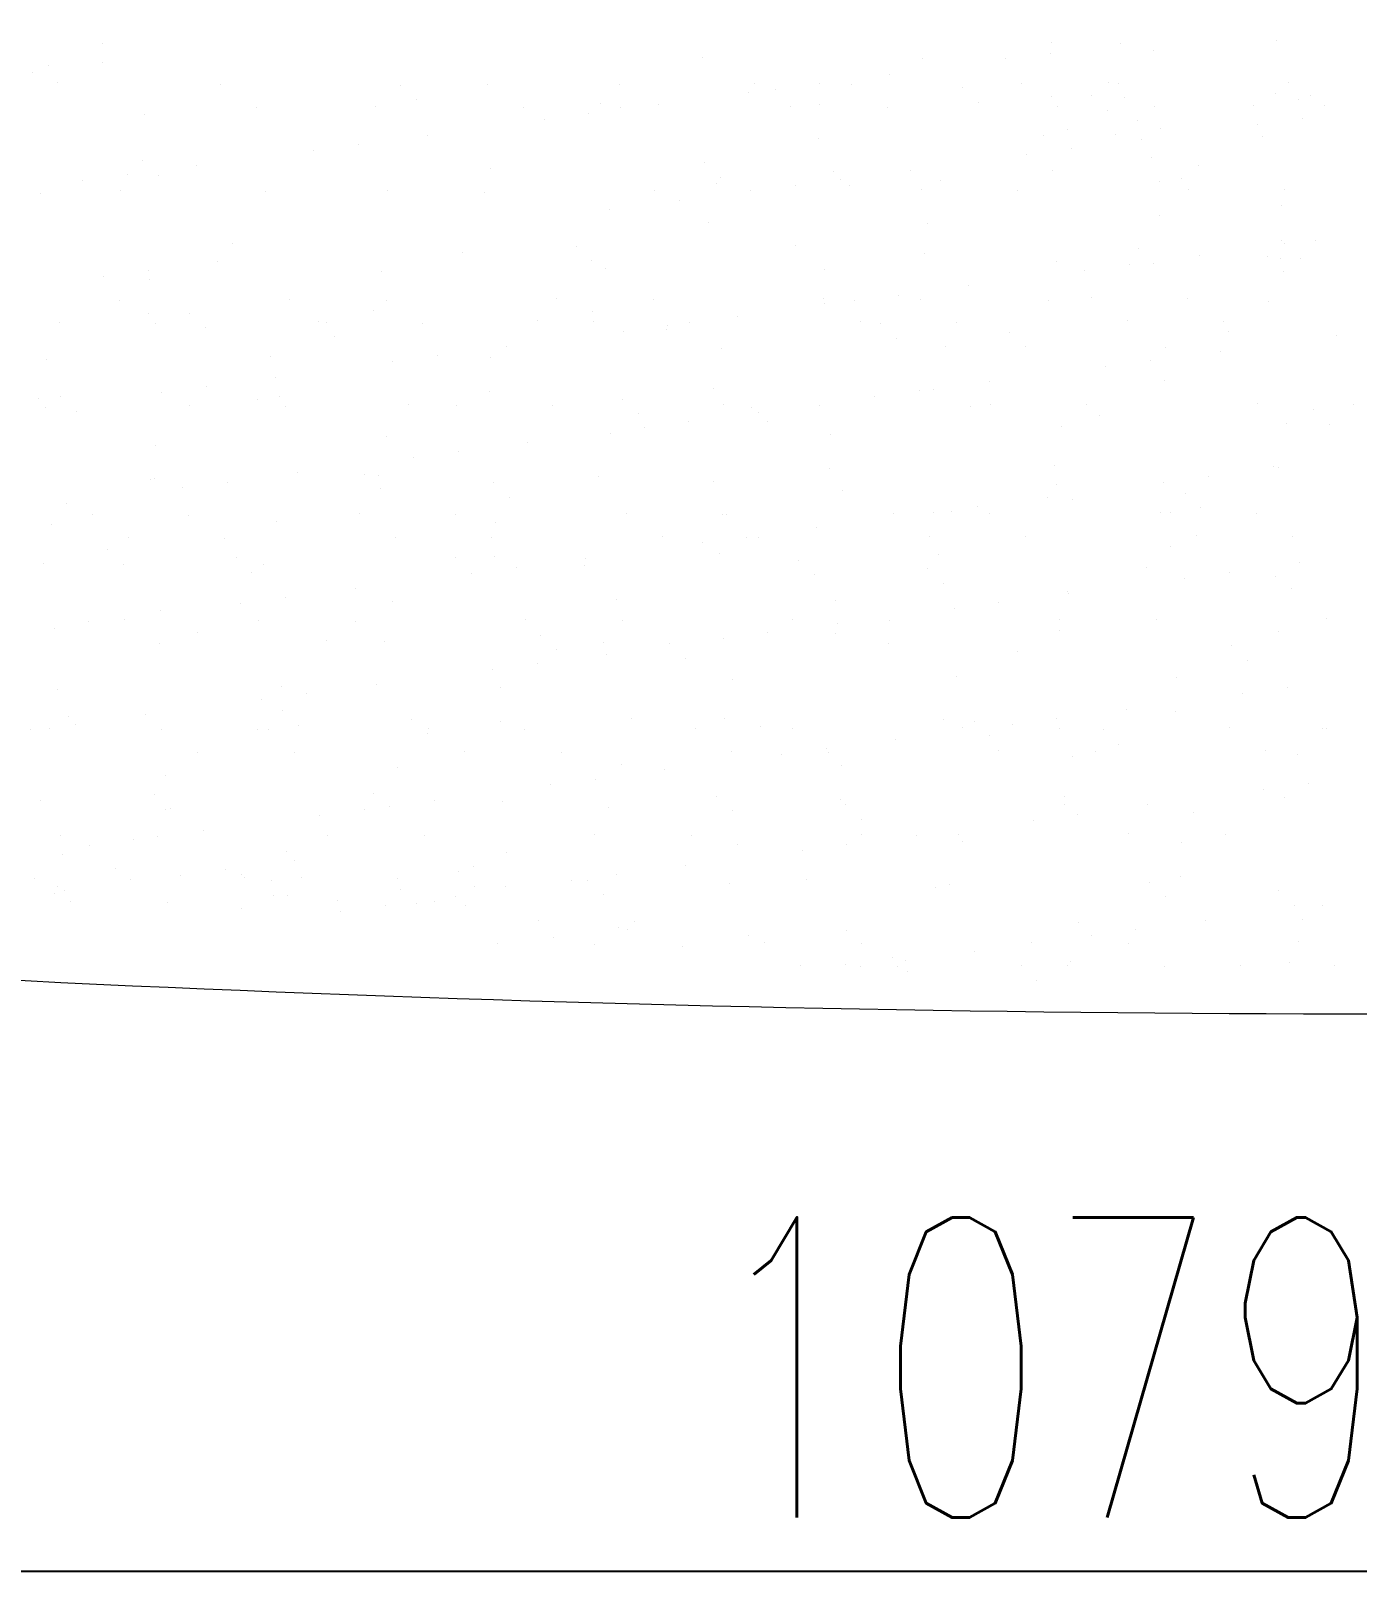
# Model space of a CAD drawing. Header units: millimetres. Extents: x 3165 to 3759, y 1184 to 1604.
# Drawn here: x 3288.13 to 3303.6, y 1361.22 to 1379.18 of the extents above; entities that cross this region are included whole.
import ezdxf

# ---------------------------------------------------------------- set-up
doc = ezdxf.new("R2010")
doc.units = ezdxf.units.MM
doc.layers.add('2', color=2, linetype='Continuous', lineweight=18, true_color=0xffff00)
doc.layers.add('LAYER2', color=2, linetype='Continuous', lineweight=25)
doc.styles.add('HZ', font='txt.shx', dxfattribs={"width": 0.67, "bigfont": 'hztxt.shx'})

msp = doc.modelspace()

# ---------------------------------------------------------------- linework, layer by layer
at = {"layer": '2'}
for p, q in [((3302.657, 1379.076), (3302.657, 1379.076)), ((3288.975, 1379.034), (3288.975, 1379.034)), ((3300.025, 1378.924), (3300.025, 1378.924)), ((3300.039, 1379.042), (3300.039, 1379.042)), ((3300.838, 1379.031), (3300.838, 1379.031)), ((3301.231, 1378.955), (3301.231, 1378.955)), ((3288.156, 1378.702), (3288.156, 1378.702)), ((3288.339, 1378.778), (3288.339, 1378.778)), ((3288.969, 1378.809), (3288.969, 1378.809)), ((3295.972, 1378.87), (3295.972, 1378.87)), ((3298.53, 1378.858), (3298.53, 1378.858)), ((3299.505, 1378.856), (3299.505, 1378.856)), ((3288.441, 1378.582), (3288.441, 1378.582)), ((3290.348, 1378.557), (3290.348, 1378.557)), ((3292.442, 1378.547), (3292.442, 1378.547)), ((3293.463, 1378.563), (3293.463, 1378.563)), ((3294.998, 1378.556), (3294.998, 1378.556)), ((3296.577, 1378.568), (3296.577, 1378.568)), ((3297.334, 1378.57), (3297.334, 1378.57)), ((3297.703, 1378.56), (3297.703, 1378.56)), ((3298.147, 1378.677), (3298.147, 1378.677)), ((3298.999, 1378.522), (3298.999, 1378.522)), ((3299.691, 1378.574), (3299.691, 1378.574)), ((3300.703, 1378.576), (3300.703, 1378.576)), ((3300.817, 1378.565), (3300.817, 1378.565)), ((3302.805, 1378.58), (3302.805, 1378.58)), ((3292.626, 1378.378), (3292.626, 1378.378)), ((3294.774, 1378.338), (3294.774, 1378.338)), ((3296.502, 1378.459), (3296.502, 1378.459)), ((3296.813, 1378.501), (3296.813, 1378.501)), ((3299.184, 1378.353), (3299.184, 1378.353)), ((3300.033, 1378.423), (3300.033, 1378.423)), ((3300.504, 1378.424), (3300.504, 1378.424)), ((3300.887, 1378.407), (3300.887, 1378.407)), ((3302.651, 1378.456), (3302.651, 1378.456)), ((3302.913, 1378.386), (3302.913, 1378.386)), ((3303.06, 1378.434), (3303.06, 1378.434)), ((3289.456, 1378.207), (3289.456, 1378.207)), ((3290.77, 1378.288), (3290.77, 1378.288)), ((3292.157, 1378.304), (3292.157, 1378.304)), ((3293.884, 1378.294), (3293.884, 1378.294)), ((3294.642, 1378.216), (3294.642, 1378.216)), ((3295.01, 1378.285), (3295.01, 1378.285)), ((3295.455, 1378.323), (3295.455, 1378.323)), ((3296.998, 1378.3), (3296.998, 1378.3)), ((3297.332, 1378.326), (3297.332, 1378.326)), ((3298.125, 1378.291), (3298.125, 1378.291)), ((3300.113, 1378.305), (3300.113, 1378.305)), ((3300.688, 1378.255), (3300.688, 1378.255)), ((3301.239, 1378.297), (3301.239, 1378.297)), ((3302.393, 1378.318), (3302.393, 1378.318)), ((3302.962, 1378.161), (3302.962, 1378.161)), ((3303.227, 1378.311), (3303.227, 1378.311)), ((3294.121, 1378.147), (3294.121, 1378.147)), ((3300.222, 1378.032), (3300.222, 1378.032)), ((3301.035, 1378.139), (3301.035, 1378.139)), ((3301.308, 1378.041), (3301.308, 1378.041)), ((3302.441, 1378.092), (3302.441, 1378.092)), ((3291.95, 1377.861), (3291.95, 1377.861)), ((3292.763, 1377.968), (3292.763, 1377.968)), ((3297.324, 1377.933), (3297.324, 1377.933)), ((3299.942, 1377.966), (3299.942, 1377.966)), ((3300.27, 1377.806), (3300.27, 1377.806)), ((3300.783, 1377.977), (3300.783, 1377.977)), ((3301.083, 1377.913), (3301.083, 1377.913)), ((3302.5, 1377.954), (3302.5, 1377.954)), ((3289.436, 1377.67), (3289.436, 1377.67)), ((3291.43, 1377.793), (3291.43, 1377.793)), ((3295.993, 1377.644), (3295.993, 1377.644)), ((3299.749, 1377.738), (3299.749, 1377.738)), ((3301.205, 1377.708), (3301.205, 1377.708)), ((3289.258, 1377.507), (3289.258, 1377.507)), ((3289.62, 1377.501), (3289.62, 1377.501)), ((3290.071, 1377.614), (3290.071, 1377.614)), ((3293.496, 1377.581), (3293.496, 1377.581)), ((3296.178, 1377.475), (3296.178, 1377.475)), ((3297.498, 1377.547), (3297.498, 1377.547)), ((3297.578, 1377.452), (3297.578, 1377.452)), ((3298.391, 1377.559), (3298.391, 1377.559)), ((3300.054, 1377.556), (3300.054, 1377.556)), ((3301.558, 1377.458), (3301.558, 1377.458)), ((3301.757, 1377.61), (3301.757, 1377.61)), ((3288.25, 1377.282), (3288.25, 1377.282)), ((3288.738, 1377.438), (3288.738, 1377.438)), ((3289.174, 1377.316), (3289.174, 1377.316)), ((3290.868, 1377.315), (3290.868, 1377.315)), ((3292.288, 1377.321), (3292.288, 1377.321)), ((3293.426, 1377.303), (3293.426, 1377.303)), ((3295.402, 1377.327), (3295.402, 1377.327)), ((3296.127, 1377.4), (3296.127, 1377.4)), ((3296.529, 1377.318), (3296.529, 1377.318)), ((3297.057, 1377.384), (3297.057, 1377.384)), ((3297.682, 1377.378), (3297.682, 1377.378)), ((3298.517, 1377.333), (3298.517, 1377.333)), ((3298.744, 1377.434), (3298.744, 1377.434)), ((3299.643, 1377.324), (3299.643, 1377.324)), ((3301.302, 1377.421), (3301.302, 1377.421)), ((3301.631, 1377.338), (3301.631, 1377.338)), ((3302.757, 1377.33), (3302.757, 1377.33)), ((3294.886, 1377.098), (3294.886, 1377.098)), ((3295.699, 1377.205), (3295.699, 1377.205)), ((3302.72, 1377.149), (3302.72, 1377.149)), ((3296.035, 1376.943), (3296.035, 1376.943)), ((3298.593, 1376.931), (3298.593, 1376.931)), ((3301.294, 1377.029), (3301.294, 1377.029)), ((3302.723, 1376.741), (3302.723, 1376.741)), ((3303.119, 1376.742), (3303.119, 1376.742)), ((3290.49, 1376.703), (3290.49, 1376.703)), ((3293.172, 1376.598), (3293.172, 1376.598)), ((3294.492, 1376.669), (3294.492, 1376.669)), ((3297.048, 1376.678), (3297.048, 1376.678)), ((3298.552, 1376.581), (3298.552, 1376.581)), ((3301.049, 1376.644), (3301.049, 1376.644)), ((3301.76, 1376.564), (3301.76, 1376.564)), ((3302.554, 1376.546), (3302.554, 1376.546)), ((3302.753, 1376.698), (3302.753, 1376.698)), ((3289.503, 1376.389), (3289.503, 1376.389)), ((3290.316, 1376.496), (3290.316, 1376.496)), ((3292.22, 1376.378), (3292.22, 1376.378)), ((3294.676, 1376.5), (3294.676, 1376.5)), ((3294.837, 1376.411), (3294.837, 1376.411)), ((3297.395, 1376.399), (3297.395, 1376.399)), ((3300.096, 1376.496), (3300.096, 1376.496)), ((3300.427, 1376.388), (3300.427, 1376.388)), ((3300.947, 1376.457), (3300.947, 1376.457)), ((3301.233, 1376.475), (3301.233, 1376.475)), ((3302.714, 1376.529), (3302.714, 1376.529)), ((3302.738, 1376.377), (3302.738, 1376.377)), ((3302.937, 1376.529), (3302.937, 1376.529)), ((3288.982, 1376.32), (3288.982, 1376.32)), ((3289.519, 1376.28), (3289.519, 1376.28)), ((3299.069, 1376.209), (3299.069, 1376.209)), ((3289.168, 1376.039), (3289.168, 1376.039)), ((3291.156, 1376.053), (3291.156, 1376.053)), ((3292.282, 1376.044), (3292.282, 1376.044)), ((3294.27, 1376.059), (3294.27, 1376.059)), ((3295.396, 1376.05), (3295.396, 1376.05)), ((3297.384, 1376.064), (3297.384, 1376.064)), ((3297.387, 1376.006), (3297.387, 1376.006)), ((3297.735, 1376.034), (3297.735, 1376.034)), ((3298.256, 1376.102), (3298.256, 1376.102)), ((3298.51, 1376.056), (3298.51, 1376.056)), ((3300.005, 1376.039), (3300.005, 1376.039)), ((3300.499, 1376.07), (3300.499, 1376.07)), ((3301.625, 1376.061), (3301.625, 1376.061)), ((3302.563, 1376.027), (3302.563, 1376.027)), ((3289.51, 1375.887), (3289.51, 1375.887)), ((3289.981, 1375.889), (3289.981, 1375.889)), ((3292.128, 1375.921), (3292.128, 1375.921)), ((3294.686, 1375.909), (3294.686, 1375.909)), ((3296.377, 1375.855), (3296.377, 1375.855)), ((3288.464, 1375.779), (3288.464, 1375.779)), ((3289.59, 1375.77), (3289.59, 1375.77)), ((3290.165, 1375.72), (3290.165, 1375.72)), ((3291.486, 1375.791), (3291.486, 1375.791)), ((3291.578, 1375.784), (3291.578, 1375.784)), ((3292.704, 1375.776), (3292.704, 1375.776)), ((3294.041, 1375.801), (3294.041, 1375.801)), ((3294.692, 1375.79), (3294.692, 1375.79)), ((3295.043, 1375.679), (3295.043, 1375.679)), ((3295.546, 1375.703), (3295.546, 1375.703)), ((3295.564, 1375.748), (3295.564, 1375.748)), ((3295.818, 1375.781), (3295.818, 1375.781)), ((3297.806, 1375.796), (3297.806, 1375.796)), ((3298.043, 1375.766), (3298.043, 1375.766)), ((3298.932, 1375.787), (3298.932, 1375.787)), ((3299.547, 1375.669), (3299.547, 1375.669)), ((3300.92, 1375.801), (3300.92, 1375.801)), ((3302.046, 1375.793), (3302.046, 1375.793)), ((3302.103, 1375.678), (3302.103, 1375.678)), ((3291.67, 1375.622), (3291.67, 1375.622)), ((3293.685, 1375.5), (3293.685, 1375.5)), ((3296.19, 1375.473), (3296.19, 1375.473)), ((3298.227, 1375.597), (3298.227, 1375.597)), ((3298.807, 1375.507), (3298.807, 1375.507)), ((3299.732, 1375.5), (3299.732, 1375.5)), ((3301.365, 1375.494), (3301.365, 1375.494)), ((3303.363, 1375.625), (3303.363, 1375.625)), ((3288.313, 1375.355), (3288.313, 1375.355)), ((3290.931, 1375.388), (3290.931, 1375.388)), ((3292.352, 1375.325), (3292.352, 1375.325)), ((3292.872, 1375.393), (3292.872, 1375.393)), ((3293.489, 1375.376), (3293.489, 1375.376)), ((3301.192, 1375.339), (3301.192, 1375.339)), ((3302.005, 1375.446), (3302.005, 1375.446)), ((3290.993, 1375.146), (3290.993, 1375.146)), ((3300.671, 1375.27), (3300.671, 1375.27)), ((3289.66, 1374.97), (3289.66, 1374.97)), ((3290.18, 1375.039), (3290.18, 1375.039)), ((3293.48, 1374.983), (3293.48, 1374.983)), ((3296.098, 1375.017), (3296.098, 1375.017)), ((3298.5, 1374.984), (3298.5, 1374.984)), ((3298.656, 1375.004), (3298.656, 1375.004)), ((3299.313, 1375.091), (3299.313, 1375.091)), ((3301.357, 1375.102), (3301.357, 1375.102)), ((3288.221, 1374.898), (3288.221, 1374.898)), ((3288.302, 1374.792), (3288.302, 1374.792)), ((3288.479, 1374.914), (3288.479, 1374.914)), ((3289.982, 1374.812), (3289.982, 1374.812)), ((3290.779, 1374.886), (3290.779, 1374.886)), ((3291.035, 1374.923), (3291.035, 1374.923)), ((3291.108, 1374.803), (3291.108, 1374.803)), ((3292.54, 1374.825), (3292.54, 1374.825)), ((3293.096, 1374.817), (3293.096, 1374.817)), ((3294.222, 1374.809), (3294.222, 1374.809)), ((3295.037, 1374.889), (3295.037, 1374.889)), ((3296.21, 1374.823), (3296.21, 1374.823)), ((3296.541, 1374.791), (3296.541, 1374.791)), ((3297.336, 1374.814), (3297.336, 1374.814)), ((3297.979, 1374.916), (3297.979, 1374.916)), ((3299.097, 1374.8), (3299.097, 1374.8)), ((3299.324, 1374.828), (3299.324, 1374.828)), ((3300.45, 1374.82), (3300.45, 1374.82)), ((3302.438, 1374.834), (3302.438, 1374.834)), ((3303.099, 1374.766), (3303.099, 1374.766)), ((3303.564, 1374.826), (3303.564, 1374.826)), ((3288.664, 1374.745), (3288.664, 1374.745)), ((3295.221, 1374.72), (3295.221, 1374.72)), ((3295.808, 1374.63), (3295.808, 1374.63)), ((3296.621, 1374.737), (3296.621, 1374.737)), ((3296.726, 1374.622), (3296.726, 1374.622)), ((3300.159, 1374.569), (3300.159, 1374.569)), ((3300.602, 1374.702), (3300.602, 1374.702)), ((3302.777, 1374.603), (3302.777, 1374.603)), ((3303.283, 1374.597), (3303.283, 1374.597)), ((3292.283, 1374.451), (3292.283, 1374.451)), ((3294.9, 1374.484), (3294.9, 1374.484)), ((3295.288, 1374.561), (3295.288, 1374.561)), ((3297.458, 1374.472), (3297.458, 1374.472)), ((3289.582, 1374.353), (3289.582, 1374.353)), ((3292.596, 1374.207), (3292.596, 1374.207)), ((3293.116, 1374.276), (3293.116, 1374.276)), ((3293.929, 1374.383), (3293.929, 1374.383)), ((3291.238, 1374.028), (3291.238, 1374.028)), ((3297.45, 1374.079), (3297.45, 1374.079)), ((3300.068, 1374.112), (3300.068, 1374.112)), ((3302.626, 1374.1), (3302.626, 1374.1)), ((3302.682, 1374.096), (3302.682, 1374.096)), ((3289.534, 1373.948), (3289.534, 1373.948)), ((3289.573, 1373.961), (3289.573, 1373.961)), ((3289.904, 1373.853), (3289.904, 1373.853)), ((3290.425, 1373.921), (3290.425, 1373.921)), ((3292.031, 1374.011), (3292.031, 1374.011)), ((3292.191, 1373.994), (3292.191, 1373.994)), ((3293.535, 1373.913), (3293.535, 1373.913)), ((3294.749, 1373.982), (3294.749, 1373.982)), ((3296.091, 1373.922), (3296.091, 1373.922)), ((3300.093, 1373.888), (3300.093, 1373.888)), ((3301.349, 1373.92), (3301.349, 1373.92)), ((3301.869, 1373.989), (3301.869, 1373.989)), ((3288.546, 1373.674), (3288.546, 1373.674)), ((3292.215, 1373.842), (3292.215, 1373.842)), ((3293.719, 1373.744), (3293.719, 1373.744)), ((3297.596, 1373.825), (3297.596, 1373.825)), ((3299.991, 1373.741), (3299.991, 1373.741)), ((3300.277, 1373.719), (3300.277, 1373.719)), ((3301.597, 1373.79), (3301.597, 1373.79)), ((3288.85, 1373.543), (3288.85, 1373.543)), ((3289.976, 1373.535), (3289.976, 1373.535)), ((3291.964, 1373.549), (3291.964, 1373.549)), ((3293.09, 1373.54), (3293.09, 1373.54)), ((3295.078, 1373.555), (3295.078, 1373.555)), ((3296.204, 1373.546), (3296.204, 1373.546)), ((3296.253, 1373.547), (3296.253, 1373.547)), ((3298.192, 1373.56), (3298.192, 1373.56)), ((3298.657, 1373.566), (3298.657, 1373.566)), ((3298.87, 1373.58), (3298.87, 1373.58)), ((3299.178, 1373.634), (3299.178, 1373.634)), ((3299.318, 1373.552), (3299.318, 1373.552)), ((3301.306, 1373.566), (3301.306, 1373.566)), ((3301.428, 1373.568), (3301.428, 1373.568)), ((3301.781, 1373.622), (3301.781, 1373.622)), ((3302.432, 1373.557), (3302.432, 1373.557)), ((3288.376, 1373.428), (3288.376, 1373.428)), ((3290.994, 1373.462), (3290.994, 1373.462)), ((3293.552, 1373.449), (3293.552, 1373.449)), ((3297.299, 1373.387), (3297.299, 1373.387)), ((3289.025, 1373.133), (3289.025, 1373.133)), ((3289.271, 1373.275), (3289.271, 1373.275)), ((3290.397, 1373.266), (3290.397, 1373.266)), ((3292.385, 1373.28), (3292.385, 1373.28)), ((3293.512, 1373.272), (3293.512, 1373.272)), ((3295.5, 1373.286), (3295.5, 1373.286)), ((3295.965, 1373.211), (3295.965, 1373.211)), ((3296.486, 1373.28), (3296.486, 1373.28)), ((3296.626, 1373.277), (3296.626, 1373.277)), ((3298.614, 1373.292), (3298.614, 1373.292)), ((3299.74, 1373.283), (3299.74, 1373.283)), ((3301.42, 1373.175), (3301.42, 1373.175)), ((3301.728, 1373.297), (3301.728, 1373.297)), ((3302.854, 1373.289), (3302.854, 1373.289)), ((3288.284, 1372.971), (3288.284, 1372.971)), ((3289.209, 1372.964), (3289.209, 1372.964)), ((3290.529, 1373.036), (3290.529, 1373.036)), ((3290.842, 1372.959), (3290.842, 1372.959)), ((3293.085, 1373.045), (3293.085, 1373.045)), ((3293.543, 1373.056), (3293.543, 1373.056)), ((3294.607, 1373.033), (3294.607, 1373.033)), ((3296.161, 1373.09), (3296.161, 1373.09)), ((3297.086, 1373.01), (3297.086, 1373.01)), ((3298.719, 1373.078), (3298.719, 1373.078)), ((3302.927, 1372.978), (3302.927, 1372.978)), ((3290.713, 1372.867), (3290.713, 1372.867)), ((3293.274, 1372.857), (3293.274, 1372.857)), ((3293.794, 1372.926), (3293.794, 1372.926)), ((3294.589, 1372.947), (3294.589, 1372.947)), ((3297.271, 1372.842), (3297.271, 1372.842)), ((3298.591, 1372.913), (3298.591, 1372.913)), ((3301.147, 1372.922), (3301.147, 1372.922)), ((3301.593, 1372.802), (3301.593, 1372.802)), ((3302.114, 1372.871), (3302.114, 1372.871)), ((3302.651, 1372.824), (3302.651, 1372.824)), ((3291.915, 1372.678), (3291.915, 1372.678)), ((3298.775, 1372.744), (3298.775, 1372.744)), ((3300.222, 1372.642), (3300.222, 1372.642)), ((3300.235, 1372.624), (3300.235, 1372.624)), ((3302.84, 1372.676), (3302.84, 1372.676)), ((3289.645, 1372.427), (3289.645, 1372.427)), ((3290.582, 1372.503), (3290.582, 1372.503)), ((3291.102, 1372.571), (3291.102, 1372.571)), ((3292.346, 1372.524), (3292.346, 1372.524)), ((3294.963, 1372.557), (3294.963, 1372.557)), ((3297.521, 1372.545), (3297.521, 1372.545)), ((3298.901, 1372.448), (3298.901, 1372.448)), ((3299.422, 1372.517), (3299.422, 1372.517)), ((3288.801, 1372.293), (3288.801, 1372.293)), ((3289.224, 1372.324), (3289.224, 1372.324)), ((3290.789, 1372.307), (3290.789, 1372.307)), ((3291.915, 1372.299), (3291.915, 1372.299)), ((3293.904, 1372.313), (3293.904, 1372.313)), ((3295.03, 1372.304), (3295.03, 1372.304)), ((3297.018, 1372.319), (3297.018, 1372.319)), ((3297.543, 1372.269), (3297.543, 1372.269)), ((3298.144, 1372.31), (3298.144, 1372.31)), ((3300.132, 1372.324), (3300.132, 1372.324)), ((3301.258, 1372.316), (3301.258, 1372.316)), ((3303.246, 1372.33), (3303.246, 1372.33)), ((3288.411, 1372.217), (3288.411, 1372.217)), ((3290.079, 1372.167), (3290.079, 1372.167)), ((3291.583, 1372.069), (3291.583, 1372.069)), ((3292.254, 1372.067), (3292.254, 1372.067)), ((3294.08, 1372.133), (3294.08, 1372.133)), ((3294.812, 1372.055), (3294.812, 1372.055)), ((3296.21, 1372.094), (3296.21, 1372.094)), ((3296.73, 1372.162), (3296.73, 1372.162)), ((3297.513, 1372.152), (3297.513, 1372.152)), ((3300.131, 1372.186), (3300.131, 1372.186)), ((3302.689, 1372.173), (3302.689, 1372.173)), ((3289.636, 1372.034), (3289.636, 1372.034)), ((3294.265, 1371.964), (3294.265, 1371.964)), ((3294.851, 1371.915), (3294.851, 1371.915)), ((3295.585, 1372.035), (3295.585, 1372.035)), ((3298.141, 1372.044), (3298.141, 1372.044)), ((3299.645, 1371.947), (3299.645, 1371.947)), ((3302.142, 1372.01), (3302.142, 1372.01)), ((3293.518, 1371.739), (3293.518, 1371.739)), ((3294.038, 1371.808), (3294.038, 1371.808)), ((3295.769, 1371.866), (3295.769, 1371.866)), ((3302.327, 1371.841), (3302.327, 1371.841)), ((3291.057, 1371.535), (3291.057, 1371.535)), ((3292.16, 1371.56), (3292.16, 1371.56)), ((3293.615, 1371.522), (3293.615, 1371.522)), ((3296.315, 1371.62), (3296.315, 1371.62)), ((3298.933, 1371.653), (3298.933, 1371.653)), ((3301.491, 1371.641), (3301.491, 1371.641)), ((3302.791, 1371.521), (3302.791, 1371.521)), ((3288.439, 1371.501), (3288.439, 1371.501)), ((3290.826, 1371.385), (3290.826, 1371.385)), ((3291.347, 1371.453), (3291.347, 1371.453)), ((3302.271, 1371.452), (3302.271, 1371.452)), ((3288.577, 1371.192), (3288.577, 1371.192)), ((3289.468, 1371.206), (3289.468, 1371.206)), ((3291.074, 1371.255), (3291.074, 1371.255)), ((3292.579, 1371.157), (3292.579, 1371.157)), ((3295.135, 1371.167), (3295.135, 1371.167)), ((3296.224, 1371.163), (3296.224, 1371.163)), ((3300.1, 1371.167), (3300.1, 1371.167)), ((3300.913, 1371.274), (3300.913, 1371.274)), ((3301.483, 1371.248), (3301.483, 1371.248)), ((3288.134, 1371.03), (3288.134, 1371.03)), ((3288.347, 1371.045), (3288.347, 1371.045)), ((3288.655, 1371.099), (3288.655, 1371.099)), ((3289.657, 1371.039), (3289.657, 1371.039)), ((3290.783, 1371.03), (3290.783, 1371.03)), ((3290.905, 1371.032), (3290.905, 1371.032)), ((3291.259, 1371.086), (3291.259, 1371.086)), ((3292.763, 1370.989), (3292.763, 1370.989)), ((3292.771, 1371.045), (3292.771, 1371.045)), ((3293.606, 1371.13), (3293.606, 1371.13)), ((3293.897, 1371.036), (3293.897, 1371.036)), ((3295.885, 1371.05), (3295.885, 1371.05)), ((3296.639, 1371.069), (3296.639, 1371.069)), ((3297.012, 1371.042), (3297.012, 1371.042)), ((3298.782, 1371.151), (3298.782, 1371.151)), ((3299, 1371.056), (3299, 1371.056)), ((3299.136, 1371.132), (3299.136, 1371.132)), ((3299.579, 1371.098), (3299.579, 1371.098)), ((3300.126, 1371.047), (3300.126, 1371.047)), ((3300.641, 1371.035), (3300.641, 1371.035)), ((3302.114, 1371.062), (3302.114, 1371.062)), ((3303.197, 1371.044), (3303.197, 1371.044)), ((3303.24, 1371.053), (3303.24, 1371.053)), ((3297.408, 1370.812), (3297.408, 1370.812)), ((3298.221, 1370.919), (3298.221, 1370.919)), ((3299.32, 1370.963), (3299.32, 1370.963)), ((3300.825, 1370.866), (3300.825, 1370.866)), ((3302.535, 1370.793), (3302.535, 1370.793)), ((3290.079, 1370.77), (3290.079, 1370.77)), ((3291.205, 1370.762), (3291.205, 1370.762)), ((3293.193, 1370.776), (3293.193, 1370.776)), ((3294.319, 1370.767), (3294.319, 1370.767)), ((3295.026, 1370.63), (3295.026, 1370.63)), ((3296.307, 1370.782), (3296.307, 1370.782)), ((3296.887, 1370.744), (3296.887, 1370.744)), ((3297.433, 1370.773), (3297.433, 1370.773)), ((3297.584, 1370.618), (3297.584, 1370.618)), ((3299.421, 1370.787), (3299.421, 1370.787)), ((3300.285, 1370.716), (3300.285, 1370.716)), ((3300.547, 1370.779), (3300.547, 1370.779)), ((3302.903, 1370.749), (3302.903, 1370.749)), ((3289.708, 1370.5), (3289.708, 1370.5)), ((3292.409, 1370.597), (3292.409, 1370.597)), ((3294.716, 1370.458), (3294.716, 1370.458)), ((3295.529, 1370.565), (3295.529, 1370.565)), ((3289.573, 1370.28), (3289.573, 1370.28)), ((3292.129, 1370.289), (3292.129, 1370.289)), ((3294.196, 1370.389), (3294.196, 1370.389)), ((3296.13, 1370.255), (3296.13, 1370.255)), ((3300.194, 1370.259), (3300.194, 1370.259)), ((3302.515, 1370.335), (3302.515, 1370.335)), ((3303.036, 1370.403), (3303.036, 1370.403)), ((3288.252, 1370.209), (3288.252, 1370.209)), ((3289.699, 1370.107), (3289.699, 1370.107)), ((3289.757, 1370.111), (3289.757, 1370.111)), ((3292.024, 1370.103), (3292.024, 1370.103)), ((3292.317, 1370.14), (3292.317, 1370.14)), ((3292.837, 1370.21), (3292.837, 1370.21)), ((3293.633, 1370.191), (3293.633, 1370.191)), ((3294.875, 1370.128), (3294.875, 1370.128)), ((3296.314, 1370.086), (3296.314, 1370.086)), ((3297.576, 1370.225), (3297.576, 1370.225)), ((3297.634, 1370.157), (3297.634, 1370.157)), ((3300.19, 1370.166), (3300.19, 1370.166)), ((3301.157, 1370.156), (3301.157, 1370.156)), ((3302.752, 1370.247), (3302.752, 1370.247)), ((3291.504, 1370.035), (3291.504, 1370.035)), ((3297.819, 1369.988), (3297.819, 1369.988)), ((3299.823, 1369.98), (3299.823, 1369.98)), ((3300.344, 1370.049), (3300.344, 1370.049)), ((3301.695, 1370.069), (3301.695, 1370.069)), ((3288.483, 1369.798), (3288.483, 1369.798)), ((3289.333, 1369.749), (3289.333, 1369.749)), ((3289.609, 1369.789), (3289.609, 1369.789)), ((3290.146, 1369.856), (3290.146, 1369.856)), ((3291.597, 1369.803), (3291.597, 1369.803)), ((3292.723, 1369.795), (3292.723, 1369.795)), ((3294.711, 1369.809), (3294.711, 1369.809)), ((3295.837, 1369.8), (3295.837, 1369.8)), ((3297.825, 1369.815), (3297.825, 1369.815)), ((3298.465, 1369.801), (3298.465, 1369.801)), ((3298.951, 1369.806), (3298.951, 1369.806)), ((3298.996, 1369.726), (3298.996, 1369.726)), ((3300.939, 1369.82), (3300.939, 1369.82)), ((3302.066, 1369.812), (3302.066, 1369.812)), ((3288.502, 1369.574), (3288.502, 1369.574)), ((3288.812, 1369.681), (3288.812, 1369.681)), ((3291.12, 1369.608), (3291.12, 1369.608)), ((3293.678, 1369.596), (3293.678, 1369.596)), ((3296.378, 1369.693), (3296.378, 1369.693)), ((3297.132, 1369.626), (3297.132, 1369.626)), ((3297.652, 1369.694), (3297.652, 1369.694)), ((3301.554, 1369.714), (3301.554, 1369.714)), ((3289.122, 1369.411), (3289.122, 1369.411)), ((3290.401, 1369.401), (3290.401, 1369.401)), ((3291.214, 1369.508), (3291.214, 1369.508)), ((3293.124, 1369.377), (3293.124, 1369.377)), ((3293.296, 1369.44), (3293.296, 1369.44)), ((3295.773, 1369.447), (3295.773, 1369.447)), ((3288.175, 1369.3), (3288.175, 1369.3)), ((3288.445, 1369.206), (3288.445, 1369.206)), ((3289.301, 1369.291), (3289.301, 1369.291)), ((3289.881, 1369.333), (3289.881, 1369.333)), ((3290.595, 1369.343), (3290.595, 1369.343)), ((3290.627, 1369.314), (3290.627, 1369.314)), ((3290.942, 1369.269), (3290.942, 1369.269)), ((3291.289, 1369.305), (3291.289, 1369.305)), ((3292.415, 1369.297), (3292.415, 1369.297)), ((3293.308, 1369.208), (3293.308, 1369.208)), ((3293.669, 1369.203), (3293.669, 1369.203)), ((3294.44, 1369.271), (3294.44, 1369.271)), ((3294.628, 1369.279), (3294.628, 1369.279)), ((3294.96, 1369.34), (3294.96, 1369.34)), ((3296.287, 1369.236), (3296.287, 1369.236)), ((3297.184, 1369.289), (3297.184, 1369.289)), ((3298.689, 1369.191), (3298.689, 1369.191)), ((3298.845, 1369.224), (3298.845, 1369.224)), ((3301.186, 1369.254), (3301.186, 1369.254)), ((3301.546, 1369.321), (3301.546, 1369.321)), ((3288.41, 1369.118), (3288.41, 1369.118)), ((3288.522, 1369.154), (3288.522, 1369.154)), ((3288.597, 1369.031), (3288.597, 1369.031)), ((3289.723, 1369.022), (3289.723, 1369.022)), ((3290.968, 1369.105), (3290.968, 1369.105)), ((3291.126, 1369.101), (3291.126, 1369.101)), ((3291.711, 1369.037), (3291.711, 1369.037)), ((3292.446, 1369.172), (3292.446, 1369.172)), ((3292.631, 1369.003), (3292.631, 1369.003)), ((3292.837, 1369.028), (3292.837, 1369.028)), ((3293.082, 1369.093), (3293.082, 1369.093)), ((3294.813, 1369.11), (3294.813, 1369.11)), ((3301.37, 1369.085), (3301.37, 1369.085)), ((3302.69, 1369.156), (3302.69, 1369.156)), ((3290.587, 1368.95), (3290.587, 1368.95)), ((3291.748, 1368.917), (3291.748, 1368.917)), ((3292.269, 1368.986), (3292.269, 1368.986)), ((3293.204, 1368.984), (3293.204, 1368.984)), ((3302.874, 1368.988), (3302.874, 1368.988)), ((3302.966, 1368.822), (3302.966, 1368.822)), ((3303.193, 1368.985), (3303.193, 1368.985)), ((3294.054, 1368.803), (3294.054, 1368.803)), ((3294.991, 1368.732), (3294.991, 1368.732)), ((3295.089, 1368.704), (3295.089, 1368.704)), ((3295.18, 1368.795), (3295.18, 1368.795)), ((3297.647, 1368.691), (3297.647, 1368.691)), ((3300.348, 1368.789), (3300.348, 1368.789)), ((3301.022, 1368.699), (3301.022, 1368.699)), ((3301.835, 1368.806), (3301.835, 1368.806)), ((3293.579, 1368.541), (3293.579, 1368.541)), ((3294.225, 1368.606), (3294.225, 1368.606)), ((3294.705, 1368.532), (3294.705, 1368.532)), ((3295.729, 1368.508), (3295.729, 1368.508)), ((3296.504, 1368.628), (3296.504, 1368.628)), ((3296.693, 1368.546), (3296.693, 1368.546)), ((3297.819, 1368.538), (3297.819, 1368.538)), ((3299.807, 1368.552), (3299.807, 1368.552)), ((3300.501, 1368.63), (3300.501, 1368.63)), ((3300.933, 1368.543), (3300.933, 1368.543)), ((3302.921, 1368.558), (3302.921, 1368.558)), ((3297.639, 1368.299), (3297.639, 1368.299)), ((3298.18, 1368.376), (3298.18, 1368.376)), ((3298.33, 1368.344), (3298.33, 1368.344)), ((3299.143, 1368.451), (3299.143, 1368.451)), ((3299.684, 1368.279), (3299.684, 1368.279)), ((3300.229, 1368.283), (3300.229, 1368.283)), ((3300.257, 1368.332), (3300.257, 1368.332)), ((3302.24, 1368.288), (3302.24, 1368.288)), ((3302.815, 1368.32), (3302.815, 1368.32)), ((3303.343, 1368.289), (3303.343, 1368.289)), ((3297.115, 1368.278), (3297.115, 1368.278)), ((3297.809, 1368.276), (3297.809, 1368.276)), ((3298.241, 1368.269), (3298.241, 1368.269)), ((3298.364, 1368.208), (3298.364, 1368.208)), ((3299.868, 1368.11), (3299.868, 1368.11)), ((3301.355, 1368.275), (3301.355, 1368.275))]:
    msp.add_line(p, q, dxfattribs=at)
msp.add_open_spline([(3219.688, 1402.293), (3227.496, 1384.993), (3236.15, 1376.372), (3263.432, 1368.938), (3323.194, 1366.019), (3377.372, 1375.492), (3432.909, 1380.267), (3483.147, 1370.164), (3504.852, 1393.439), (3508.712, 1404.869)], degree=3, knots=[2.10121, 2.10121, 2.10121, 2.10121, 38.638665, 85.311573, 139.19871, 206.241661, 252.064735, 308.883122, 343.056278, 343.056278, 343.056278, 343.056278], dxfattribs=at)
at = {"layer": 'LAYER2'}
msp.add_line((3250.076, 1361.22), (3349.892, 1361.22), dxfattribs=at)

# ---------------------------------------------------------------- texts
at = {"layer": 'LAYER2', "insert": (3299.984, 1363.595), "char_height": 3.5, "attachment_point": 5, "style": 'HZ'}
msp.add_mtext('1079', dxfattribs=at)

doc.saveas('drawing.dxf')
